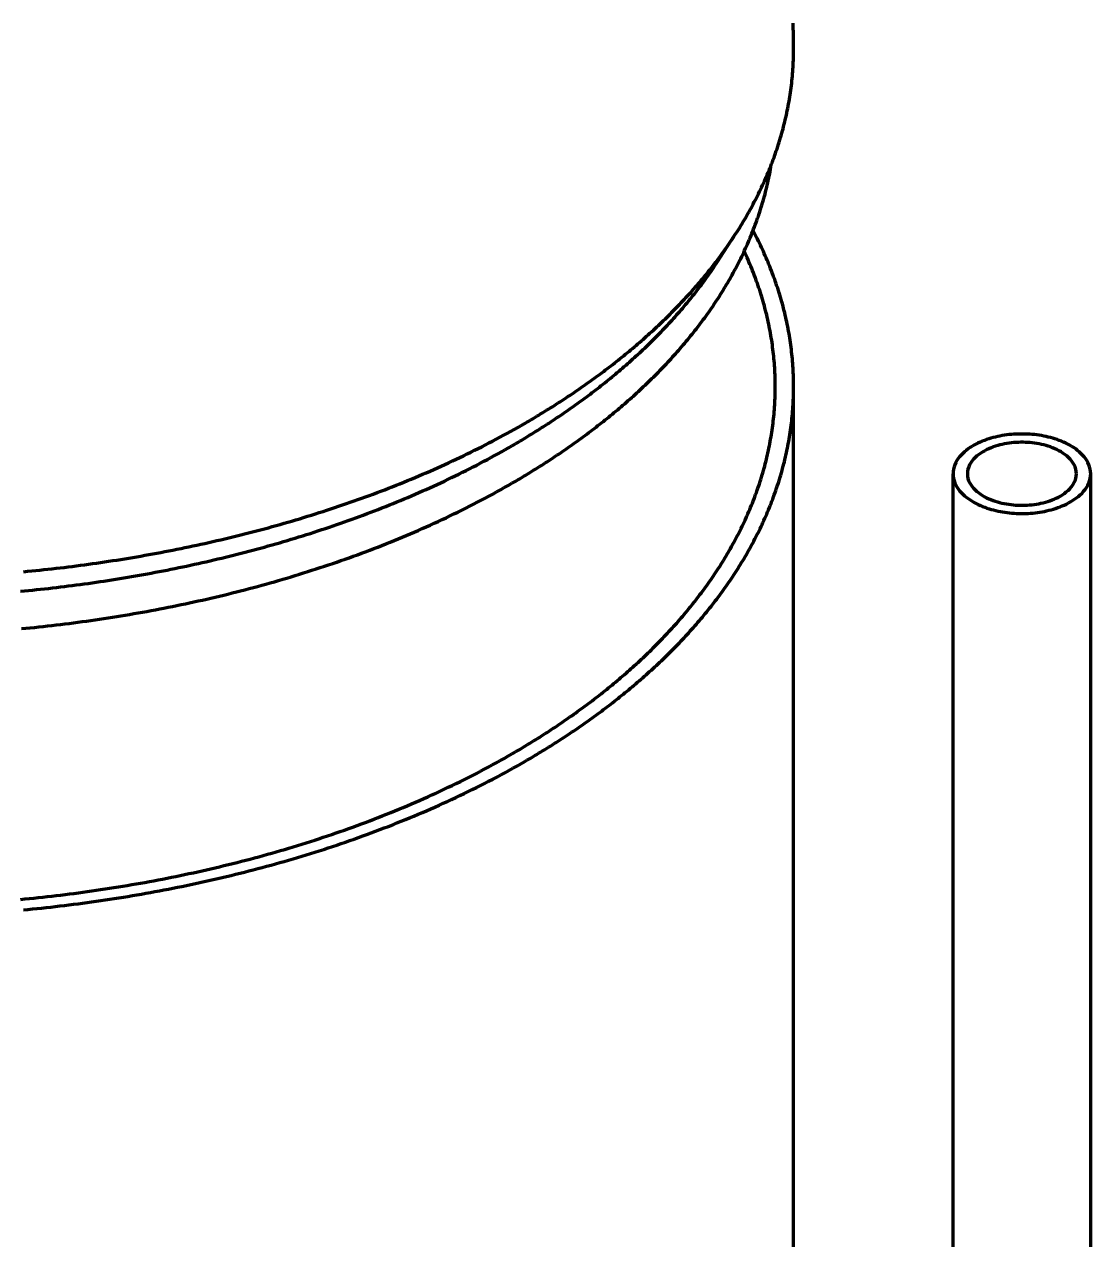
# Model space of a CAD drawing. Header units: millimetres. Extents: x 0 to 841, y 0 to 594.
# Drawn here: x 288.97 to 326.15, y 340.08 to 382.44 of the extents above; entities that cross this region are included whole.
import ezdxf

# ---------------------------------------------------------------- set-up
doc = ezdxf.new("R2010")
doc.units = ezdxf.units.MM
doc.layers.add('01-VISIBLE', color=7, linetype='CONTINUOUS', lineweight=70)

msp = doc.modelspace()

# ---------------------------------------------------------------- linework, layer by layer
at = {"layer": '01-VISIBLE'}
for p, q in [((313.123, 374.147), (313.721, 375.061)), ((315.788, 265.299), (315.788, 369.81)), ((321.345, 229.688), (321.345, 366.773)), ((326.145, 229.688), (326.145, 366.773))]:
    msp.add_line(p, q, dxfattribs=at)
for points in [[(315.788, 381.593), (315.788, 381.691), (315.787, 381.788), (315.786, 381.886), (315.784, 381.983), (315.782, 382.08), (315.779, 382.178), (315.776, 382.275), (315.772, 382.373), (315.768, 382.47)], [(313.721, 375.061), (313.766, 375.129), (313.809, 375.197), (313.853, 375.265), (313.896, 375.334), (313.938, 375.402), (313.98, 375.471), (314.022, 375.54), (314.064, 375.61), (314.105, 375.679), (314.145, 375.749), (314.185, 375.819), (314.225, 375.89), (314.265, 375.96), (314.304, 376.031), (314.342, 376.102), (314.38, 376.173), (314.418, 376.245), (314.455, 376.316), (314.492, 376.388), (314.529, 376.461), (314.564, 376.533), (314.6, 376.605), (314.635, 376.678), (314.67, 376.751), (314.704, 376.824), (314.738, 376.898), (314.771, 376.972), (314.804, 377.045), (314.836, 377.12), (314.868, 377.194), (314.899, 377.268), (314.93, 377.343), (314.96, 377.418), (314.99, 377.493), (315.02, 377.568), (315.048, 377.644), (315.077, 377.719), (315.105, 377.795), (315.132, 377.871), (315.159, 377.947), (315.185, 378.024), (315.211, 378.1), (315.236, 378.177), (315.261, 378.254), (315.285, 378.331), (315.309, 378.408), (315.332, 378.486), (315.355, 378.563), (315.377, 378.641), (315.399, 378.719), (315.42, 378.797), (315.44, 378.875), (315.46, 378.954), (315.479, 379.032), (315.498, 379.111), (315.516, 379.189), (315.534, 379.268), (315.551, 379.347), (315.567, 379.426), (315.583, 379.506), (315.599, 379.585), (315.613, 379.664), (315.628, 379.744), (315.641, 379.824), (315.654, 379.903), (315.666, 379.983), (315.678, 380.063), (315.69, 380.143), (315.7, 380.223), (315.71, 380.303), (315.72, 380.384), (315.728, 380.464), (315.737, 380.544), (315.744, 380.625), (315.751, 380.705), (315.758, 380.786), (315.763, 380.867), (315.769, 380.947), (315.773, 381.028), (315.777, 381.109), (315.781, 381.189), (315.783, 381.27), (315.785, 381.351), (315.787, 381.432), (315.788, 381.512), (315.788, 381.593)], [(305.963, 366.439), (306.033, 366.479), (306.102, 366.52), (306.172, 366.561), (306.241, 366.601), (306.31, 366.642), (306.379, 366.684), (306.448, 366.725), (306.517, 366.767), (306.585, 366.809), (306.654, 366.851), (306.722, 366.893), (306.791, 366.935), (306.859, 366.978), (306.927, 367.021), (306.995, 367.064), (307.063, 367.107), (307.13, 367.15), (307.198, 367.194), (307.265, 367.238), (307.333, 367.282), (307.4, 367.326), (307.467, 367.37), (307.534, 367.415), (307.6, 367.46), (307.667, 367.505), (307.733, 367.55), (307.8, 367.596), (307.866, 367.641), (307.932, 367.687), (307.998, 367.733), (308.064, 367.779), (308.129, 367.826), (308.195, 367.873), (308.26, 367.92), (308.325, 367.967), (308.39, 368.014), (308.455, 368.062), (308.52, 368.109), (308.584, 368.157), (308.649, 368.205), (308.713, 368.254), (308.777, 368.302), (308.841, 368.351), (308.905, 368.4), (308.968, 368.45), (309.032, 368.499), (309.095, 368.549), (309.158, 368.599), (309.221, 368.649), (309.283, 368.699), (309.346, 368.75), (309.408, 368.8), (309.47, 368.851), (309.532, 368.903), (309.594, 368.954), (309.656, 369.006), (309.717, 369.058), (309.778, 369.11), (309.839, 369.162), (309.9, 369.215), (309.961, 369.268), (310.021, 369.321), (310.082, 369.374), (310.142, 369.428), (310.201, 369.481), (310.261, 369.535), (310.32, 369.59), (310.38, 369.644), (310.438, 369.699), (310.497, 369.754), (310.556, 369.809), (310.614, 369.864), (310.672, 369.92), (310.73, 369.975), (310.788, 370.032), (310.845, 370.088), (310.902, 370.144), (310.959, 370.201), (311.016, 370.258), (311.072, 370.316), (311.128, 370.373), (311.184, 370.431), (311.24, 370.489), (311.296, 370.547), (311.351, 370.605), (311.406, 370.664), (311.46, 370.723), (311.515, 370.782), (311.569, 370.842), (311.623, 370.901), (311.677, 370.961), (311.73, 371.022), (311.783, 371.082), (311.836, 371.143), (311.888, 371.203), (311.94, 371.265), (311.992, 371.326), (312.044, 371.388), (312.095, 371.45), (312.146, 371.512), (312.197, 371.574), (312.248, 371.637), (312.298, 371.7), (312.348, 371.763), (312.397, 371.826), (312.446, 371.89), (312.495, 371.953), (312.544, 372.018), (312.592, 372.082), (312.64, 372.146), (312.687, 372.211), (312.735, 372.276), (312.782, 372.342), (312.828, 372.407), (312.874, 372.473), (312.92, 372.539), (312.966, 372.605), (313.011, 372.672), (313.056, 372.739), (313.1, 372.806), (313.144, 372.873), (313.188, 372.941), (313.231, 373.008), (313.274, 373.076), (313.317, 373.145), (313.359, 373.213), (313.4, 373.282), (313.442, 373.351), (313.483, 373.42), (313.523, 373.489), (313.564, 373.559), (313.603, 373.629), (313.643, 373.699), (313.682, 373.769), (313.72, 373.84), (313.758, 373.911), (313.796, 373.982), (313.833, 374.053), (313.87, 374.125), (313.906, 374.196), (313.942, 374.268), (313.977, 374.34), (314.012, 374.413), (314.047, 374.486), (314.081, 374.558), (314.115, 374.631), (314.148, 374.705), (314.18, 374.778), (314.213, 374.852), (314.244, 374.926), (314.275, 375), (314.306, 375.074), (314.336, 375.149), (314.366, 375.223), (314.395, 375.298), (314.424, 375.373), (314.452, 375.449), (314.48, 375.524), (314.507, 375.6), (314.534, 375.676), (314.56, 375.752), (314.586, 375.828), (314.611, 375.904), (314.635, 375.981), (314.659, 376.058), (314.683, 376.135), (314.706, 376.212), (314.728, 376.289), (314.75, 376.366), (314.771, 376.444), (314.792, 376.521), (314.812, 376.599), (314.832, 376.677), (314.851, 376.755), (314.87, 376.834), (314.888, 376.912), (314.905, 376.991), (314.922, 377.069), (314.938, 377.148), (314.953, 377.227), (314.968, 377.306), (314.983, 377.385), (314.997, 377.464), (315.01, 377.543)], [(306.416, 368.529), (306.485, 368.57), (306.555, 368.61), (306.624, 368.651), (306.693, 368.692), (306.762, 368.733), (306.831, 368.774), (306.9, 368.815), (306.969, 368.857), (307.038, 368.899), (307.106, 368.941), (307.175, 368.983), (307.243, 369.025), (307.311, 369.068), (307.379, 369.11), (307.447, 369.153), (307.515, 369.197), (307.583, 369.24), (307.651, 369.283), (307.718, 369.327), (307.785, 369.371), (307.853, 369.415), (307.92, 369.46), (307.987, 369.504), (308.053, 369.549), (308.12, 369.594), (308.187, 369.639), (308.253, 369.684), (308.319, 369.73), (308.385, 369.775), (308.451, 369.821), (308.517, 369.867), (308.583, 369.914), (308.648, 369.96), (308.714, 370.007), (308.779, 370.054), (308.844, 370.101), (308.909, 370.149), (308.974, 370.196), (309.039, 370.244), (309.103, 370.292), (309.167, 370.34), (309.232, 370.389), (309.296, 370.437), (309.359, 370.486), (309.423, 370.535), (309.487, 370.584), (309.55, 370.634), (309.613, 370.684), (309.676, 370.733), (309.739, 370.784), (309.802, 370.834), (309.864, 370.884), (309.927, 370.935), (309.989, 370.986), (310.051, 371.037), (310.113, 371.089), (310.174, 371.14), (310.236, 371.192), (310.297, 371.244), (310.358, 371.297), (310.419, 371.349), (310.479, 371.402), (310.54, 371.455), (310.6, 371.508), (310.66, 371.562), (310.72, 371.615), (310.78, 371.669), (310.839, 371.723), (310.898, 371.778), (310.957, 371.832), (311.016, 371.887), (311.075, 371.942), (311.133, 371.997), (311.192, 372.053), (311.249, 372.109), (311.307, 372.164), (311.365, 372.221), (311.422, 372.277), (311.479, 372.334), (311.536, 372.391), (311.592, 372.448), (311.649, 372.505), (311.705, 372.563), (311.761, 372.62), (311.816, 372.678), (311.872, 372.737), (311.927, 372.795), (311.982, 372.854), (312.036, 372.913), (312.091, 372.972), (312.145, 373.032), (312.199, 373.091), (312.252, 373.151), (312.306, 373.212), (312.359, 373.272), (312.411, 373.333), (312.464, 373.393), (312.516, 373.455), (312.568, 373.516), (312.62, 373.578), (312.671, 373.639), (312.722, 373.702), (312.773, 373.764), (312.823, 373.827), (312.873, 373.889), (312.923, 373.952), (312.973, 374.016), (313.022, 374.079), (313.071, 374.143), (313.12, 374.207), (313.168, 374.271), (313.216, 374.336), (313.264, 374.401), (313.311, 374.466), (313.358, 374.531), (313.405, 374.596), (313.451, 374.662), (313.497, 374.728), (313.542, 374.794), (313.588, 374.861), (313.633, 374.927), (313.677, 374.994), (313.721, 375.061)], [(315.788, 369.81), (315.788, 369.891), (315.787, 369.972), (315.785, 370.053), (315.783, 370.134), (315.781, 370.215), (315.777, 370.296), (315.773, 370.377), (315.769, 370.458), (315.763, 370.539), (315.758, 370.62), (315.751, 370.7), (315.744, 370.781), (315.736, 370.862), (315.728, 370.942), (315.719, 371.023), (315.71, 371.103), (315.7, 371.184), (315.689, 371.264), (315.678, 371.344), (315.666, 371.424), (315.653, 371.504), (315.64, 371.584), (315.627, 371.664), (315.612, 371.744), (315.598, 371.823), (315.582, 371.903), (315.566, 371.982), (315.55, 372.062), (315.533, 372.141), (315.515, 372.22), (315.497, 372.299), (315.478, 372.378), (315.458, 372.456), (315.438, 372.535), (315.418, 372.613), (315.397, 372.691), (315.375, 372.769), (315.353, 372.847), (315.33, 372.925), (315.307, 373.003), (315.283, 373.08), (315.259, 373.157), (315.234, 373.235), (315.208, 373.311), (315.182, 373.388), (315.156, 373.465), (315.129, 373.541), (315.101, 373.617), (315.073, 373.693), (315.045, 373.769), (315.016, 373.845), (314.986, 373.92), (314.956, 373.995), (314.926, 374.07), (314.895, 374.145), (314.863, 374.22), (314.831, 374.294), (314.799, 374.369), (314.766, 374.443), (314.733, 374.516), (314.699, 374.59), (314.664, 374.663), (314.63, 374.737), (314.594, 374.81), (314.559, 374.882), (314.523, 374.955), (314.486, 375.027), (314.449, 375.099), (314.412, 375.171), (314.374, 375.243)], [(315.148, 369.81), (315.148, 369.892), (315.147, 369.973), (315.145, 370.054), (315.143, 370.135), (315.14, 370.217), (315.137, 370.298), (315.133, 370.379), (315.128, 370.46), (315.123, 370.541), (315.117, 370.622), (315.11, 370.703), (315.103, 370.784), (315.095, 370.865), (315.086, 370.946), (315.077, 371.027), (315.068, 371.108), (315.057, 371.188), (315.046, 371.269), (315.035, 371.349), (315.023, 371.43), (315.01, 371.51), (314.996, 371.59), (314.982, 371.67), (314.968, 371.75), (314.952, 371.83), (314.937, 371.91), (314.92, 371.989), (314.903, 372.069), (314.886, 372.148), (314.868, 372.227), (314.849, 372.306), (314.829, 372.385), (314.809, 372.464), (314.789, 372.543), (314.768, 372.621), (314.746, 372.7), (314.724, 372.778), (314.701, 372.856), (314.678, 372.934), (314.654, 373.012), (314.63, 373.089), (314.605, 373.167), (314.579, 373.244), (314.553, 373.321), (314.527, 373.398), (314.499, 373.474), (314.472, 373.551), (314.444, 373.627), (314.415, 373.703), (314.386, 373.779), (314.356, 373.854), (314.326, 373.93), (314.295, 374.005), (314.264, 374.08), (314.232, 374.155), (314.2, 374.23), (314.167, 374.304), (314.134, 374.378), (314.1, 374.452), (314.066, 374.526)], [(305.963, 367.745), (306.032, 367.786), (306.102, 367.826), (306.171, 367.866), (306.24, 367.907), (306.309, 367.948), (306.377, 367.989), (306.446, 368.03), (306.514, 368.072), (306.583, 368.114), (306.651, 368.155), (306.719, 368.197), (306.787, 368.24), (306.855, 368.282), (306.923, 368.325), (306.991, 368.368), (307.058, 368.411), (307.126, 368.454), (307.193, 368.497), (307.26, 368.541), (307.327, 368.585), (307.394, 368.629), (307.461, 368.673), (307.527, 368.717), (307.594, 368.762), (307.66, 368.807), (307.727, 368.852), (307.793, 368.897), (307.859, 368.943), (307.924, 368.988), (307.99, 369.034), (308.056, 369.08), (308.121, 369.126), (308.186, 369.173), (308.251, 369.22), (308.316, 369.266), (308.381, 369.314), (308.446, 369.361), (308.51, 369.408), (308.574, 369.456), (308.638, 369.504), (308.702, 369.552), (308.766, 369.601), (308.83, 369.649), (308.893, 369.698), (308.957, 369.747), (309.02, 369.796), (309.083, 369.846), (309.146, 369.895), (309.208, 369.945), (309.271, 369.995), (309.333, 370.046), (309.395, 370.096), (309.457, 370.147), (309.519, 370.198), (309.581, 370.249), (309.642, 370.301), (309.703, 370.352), (309.764, 370.404), (309.825, 370.456), (309.886, 370.509), (309.946, 370.561), (310.006, 370.614), (310.066, 370.667), (310.126, 370.72), (310.186, 370.774), (310.245, 370.827), (310.304, 370.881), (310.363, 370.935), (310.422, 370.99), (310.481, 371.045), (310.539, 371.099), (310.597, 371.154), (310.655, 371.21), (310.713, 371.265), (310.77, 371.321), (310.828, 371.377), (310.885, 371.433), (310.941, 371.49), (310.998, 371.547), (311.054, 371.604), (311.11, 371.661), (311.166, 371.718), (311.222, 371.776), (311.277, 371.834), (311.332, 371.892), (311.387, 371.95), (311.441, 372.009), (311.496, 372.068), (311.55, 372.127), (311.604, 372.186), (311.657, 372.246), (311.71, 372.306), (311.763, 372.366), (311.816, 372.426), (311.868, 372.487), (311.92, 372.547), (311.972, 372.609), (312.024, 372.67), (312.075, 372.731), (312.126, 372.793), (312.177, 372.855), (312.227, 372.917), (312.277, 372.98), (312.327, 373.043), (312.376, 373.106), (312.425, 373.169), (312.474, 373.232), (312.523, 373.296), (312.571, 373.36), (312.619, 373.424), (312.666, 373.489), (312.714, 373.554), (312.76, 373.618), (312.807, 373.684), (312.853, 373.749), (312.899, 373.815), (312.944, 373.881), (312.99, 373.947), (313.034, 374.013), (313.079, 374.08), (313.123, 374.147)], [(305.963, 357.008), (306.032, 357.048), (306.102, 357.088), (306.171, 357.129), (306.24, 357.169), (306.309, 357.21), (306.377, 357.251), (306.446, 357.293), (306.515, 357.334), (306.583, 357.376), (306.651, 357.418), (306.719, 357.46), (306.787, 357.502), (306.855, 357.544), (306.923, 357.587), (306.991, 357.63), (307.058, 357.673), (307.126, 357.716), (307.193, 357.76), (307.26, 357.803), (307.327, 357.847), (307.394, 357.891), (307.461, 357.935), (307.528, 357.98), (307.594, 358.024), (307.661, 358.069), (307.727, 358.114), (307.793, 358.159), (307.859, 358.205), (307.925, 358.251), (307.99, 358.296), (308.056, 358.342), (308.121, 358.389), (308.187, 358.435), (308.252, 358.482), (308.317, 358.529), (308.381, 358.576), (308.446, 358.623), (308.51, 358.671), (308.575, 358.719), (308.639, 358.767), (308.703, 358.815), (308.767, 358.863), (308.83, 358.912), (308.894, 358.961), (308.957, 359.01), (309.021, 359.059), (309.084, 359.108), (309.146, 359.158), (309.209, 359.208), (309.272, 359.258), (309.334, 359.308), (309.396, 359.359), (309.458, 359.41), (309.52, 359.461), (309.581, 359.512), (309.643, 359.563), (309.704, 359.615), (309.765, 359.667), (309.826, 359.719), (309.886, 359.771), (309.947, 359.824), (310.007, 359.877), (310.067, 359.93), (310.127, 359.983), (310.187, 360.036), (310.246, 360.09), (310.305, 360.144), (310.364, 360.198), (310.423, 360.253), (310.482, 360.307), (310.54, 360.362), (310.598, 360.417), (310.656, 360.473), (310.714, 360.528), (310.771, 360.584), (310.828, 360.64), (310.885, 360.696), (310.942, 360.753), (310.999, 360.81), (311.055, 360.867), (311.111, 360.924), (311.167, 360.981), (311.223, 361.039), (311.278, 361.097), (311.333, 361.155), (311.388, 361.213), (311.442, 361.272), (311.497, 361.331), (311.551, 361.39), (311.604, 361.449), (311.658, 361.509), (311.711, 361.569), (311.764, 361.629), (311.817, 361.689), (311.869, 361.75), (311.921, 361.811), (311.973, 361.872), (312.025, 361.933), (312.076, 361.995), (312.127, 362.056), (312.178, 362.118), (312.228, 362.181), (312.278, 362.243), (312.328, 362.306), (312.377, 362.369), (312.426, 362.432), (312.475, 362.496), (312.524, 362.56), (312.572, 362.624), (312.62, 362.688), (312.667, 362.752), (312.715, 362.817), (312.761, 362.882), (312.808, 362.947), (312.854, 363.013), (312.9, 363.078), (312.945, 363.144), (312.991, 363.21), (313.035, 363.277), (313.08, 363.344), (313.124, 363.41), (313.167, 363.478), (313.211, 363.545), (313.254, 363.613), (313.296, 363.68), (313.338, 363.749), (313.38, 363.817), (313.422, 363.885), (313.463, 363.954), (313.503, 364.023), (313.543, 364.093), (313.583, 364.162), (313.623, 364.232), (313.662, 364.302), (313.7, 364.372), (313.738, 364.442), (313.776, 364.513), (313.813, 364.584), (313.85, 364.655), (313.887, 364.726), (313.923, 364.798), (313.958, 364.87), (313.993, 364.942), (314.028, 365.014), (314.062, 365.087), (314.096, 365.159), (314.129, 365.232), (314.162, 365.305), (314.194, 365.378), (314.226, 365.452), (314.257, 365.526), (314.288, 365.6), (314.319, 365.674), (314.349, 365.748), (314.378, 365.822), (314.407, 365.897), (314.435, 365.972), (314.463, 366.047), (314.491, 366.122), (314.518, 366.198), (314.544, 366.273), (314.57, 366.349), (314.595, 366.425), (314.62, 366.501), (314.644, 366.578), (314.668, 366.654), (314.691, 366.731), (314.714, 366.808), (314.736, 366.885), (314.758, 366.962), (314.779, 367.039), (314.799, 367.117), (314.819, 367.194), (314.839, 367.272), (314.857, 367.35), (314.876, 367.428), (314.893, 367.506), (314.91, 367.584), (314.927, 367.663), (314.943, 367.741), (314.958, 367.82), (314.973, 367.898), (314.987, 367.977), (315.001, 368.056), (315.014, 368.135), (315.026, 368.214), (315.038, 368.294), (315.049, 368.373), (315.06, 368.452), (315.07, 368.532), (315.079, 368.611), (315.088, 368.691), (315.096, 368.771), (315.104, 368.85), (315.111, 368.93), (315.118, 369.01), (315.123, 369.09), (315.129, 369.17), (315.133, 369.25), (315.137, 369.33), (315.141, 369.41), (315.143, 369.49), (315.145, 369.57), (315.147, 369.65), (315.148, 369.73), (315.148, 369.81)], [(306.416, 356.746), (306.485, 356.786), (306.554, 356.827), (306.623, 356.867), (306.693, 356.908), (306.761, 356.949), (306.83, 356.99), (306.899, 357.031), (306.968, 357.073), (307.036, 357.115), (307.105, 357.157), (307.173, 357.199), (307.241, 357.241), (307.309, 357.283), (307.377, 357.326), (307.445, 357.369), (307.512, 357.412), (307.58, 357.455), (307.647, 357.498), (307.715, 357.542), (307.782, 357.586), (307.849, 357.63), (307.916, 357.674), (307.982, 357.718), (308.049, 357.763), (308.116, 357.808), (308.182, 357.853), (308.248, 357.898), (308.314, 357.943), (308.38, 357.989), (308.446, 358.035), (308.512, 358.081), (308.577, 358.127), (308.643, 358.173), (308.708, 358.22), (308.773, 358.267), (308.838, 358.314), (308.903, 358.361), (308.967, 358.408), (309.032, 358.456), (309.096, 358.504), (309.16, 358.552), (309.224, 358.6), (309.288, 358.649), (309.352, 358.697), (309.416, 358.746), (309.479, 358.795), (309.542, 358.845), (309.605, 358.894), (309.668, 358.944), (309.731, 358.994), (309.793, 359.044), (309.856, 359.094), (309.918, 359.145), (309.98, 359.196), (310.042, 359.247), (310.103, 359.298), (310.165, 359.35), (310.226, 359.401), (310.287, 359.453), (310.348, 359.505), (310.409, 359.558), (310.469, 359.61), (310.53, 359.663), (310.59, 359.716), (310.65, 359.769), (310.71, 359.823), (310.769, 359.877), (310.829, 359.931), (310.888, 359.985), (310.947, 360.039), (311.005, 360.094), (311.064, 360.149), (311.122, 360.204), (311.18, 360.259), (311.238, 360.314), (311.296, 360.37), (311.353, 360.426), (311.41, 360.482), (311.467, 360.539), (311.524, 360.595), (311.58, 360.652), (311.637, 360.71), (311.693, 360.767), (311.748, 360.825), (311.804, 360.882), (311.859, 360.94), (311.914, 360.999), (311.969, 361.057), (312.024, 361.116), (312.078, 361.175), (312.132, 361.234), (312.186, 361.294), (312.239, 361.354), (312.292, 361.414), (312.345, 361.474), (312.398, 361.534), (312.45, 361.595), (312.503, 361.656), (312.554, 361.717), (312.606, 361.778), (312.657, 361.84), (312.708, 361.902), (312.759, 361.964), (312.809, 362.026), (312.86, 362.089), (312.909, 362.152), (312.959, 362.215), (313.008, 362.278), (313.057, 362.342), (313.106, 362.405), (313.154, 362.469), (313.202, 362.534), (313.249, 362.598), (313.297, 362.663), (313.344, 362.728), (313.39, 362.793), (313.437, 362.859), (313.483, 362.924), (313.528, 362.99), (313.573, 363.056), (313.618, 363.123), (313.663, 363.189), (313.707, 363.256), (313.751, 363.323), (313.794, 363.391), (313.838, 363.458), (313.88, 363.526), (313.923, 363.594), (313.965, 363.663), (314.006, 363.731), (314.048, 363.8), (314.088, 363.869), (314.129, 363.938), (314.169, 364.008), (314.209, 364.077), (314.248, 364.147), (314.287, 364.217), (314.325, 364.288), (314.363, 364.358), (314.401, 364.429), (314.438, 364.5), (314.475, 364.571), (314.511, 364.643), (314.547, 364.715), (314.582, 364.786), (314.618, 364.859), (314.652, 364.931), (314.686, 365.004), (314.72, 365.076), (314.753, 365.149), (314.786, 365.222), (314.818, 365.296), (314.85, 365.369), (314.881, 365.443), (314.912, 365.517), (314.943, 365.591), (314.973, 365.666), (315.002, 365.74), (315.031, 365.815), (315.06, 365.89), (315.088, 365.965), (315.115, 366.041), (315.142, 366.116), (315.168, 366.192), (315.194, 366.268), (315.22, 366.344), (315.245, 366.42), (315.269, 366.496), (315.293, 366.573), (315.316, 366.649), (315.339, 366.726), (315.362, 366.803), (315.383, 366.881), (315.405, 366.958), (315.425, 367.035), (315.445, 367.113), (315.465, 367.191), (315.484, 367.269), (315.502, 367.347), (315.52, 367.425), (315.538, 367.503), (315.555, 367.581), (315.571, 367.66), (315.586, 367.739), (315.602, 367.817), (315.616, 367.896), (315.63, 367.975), (315.643, 368.054), (315.656, 368.133), (315.668, 368.213), (315.68, 368.292), (315.691, 368.371), (315.701, 368.451), (315.711, 368.53), (315.721, 368.61), (315.729, 368.69), (315.737, 368.77), (315.745, 368.849), (315.752, 368.929), (315.758, 369.009), (315.764, 369.089), (315.769, 369.169), (315.773, 369.249), (315.777, 369.329), (315.781, 369.409), (315.783, 369.49), (315.786, 369.57), (315.787, 369.65), (315.788, 369.73), (315.788, 369.81)], [(288.941, 363.359), (289.083, 363.373), (289.225, 363.387), (289.366, 363.401), (289.508, 363.416), (289.649, 363.431), (289.791, 363.446), (289.932, 363.462), (290.074, 363.478), (290.215, 363.494), (290.356, 363.511), (290.497, 363.529), (290.639, 363.546), (290.78, 363.564), (290.921, 363.583), (291.062, 363.602), (291.203, 363.621), (291.344, 363.64), (291.485, 363.66), (291.626, 363.681), (291.767, 363.701), (291.907, 363.723), (292.048, 363.744), (292.189, 363.766), (292.329, 363.788), (292.47, 363.811), (292.61, 363.834), (292.751, 363.857), (292.891, 363.881), (293.031, 363.905), (293.171, 363.93), (293.311, 363.955), (293.451, 363.981), (293.591, 364.006), (293.731, 364.033), (293.871, 364.059), (294.011, 364.086), (294.15, 364.113), (294.29, 364.141), (294.43, 364.169), (294.569, 364.198), (294.708, 364.227), (294.848, 364.256), (294.987, 364.286), (295.126, 364.316), (295.265, 364.347), (295.404, 364.378), (295.543, 364.41), (295.681, 364.441), (295.82, 364.474), (295.958, 364.506), (296.097, 364.539), (296.235, 364.573), (296.373, 364.607), (296.511, 364.641), (296.649, 364.676), (296.787, 364.711), (296.925, 364.747), (297.063, 364.783), (297.2, 364.819), (297.338, 364.856), (297.475, 364.893), (297.612, 364.931), (297.75, 364.969), (297.887, 365.008), (298.023, 365.047), (298.16, 365.086), (298.297, 365.126), (298.433, 365.166), (298.57, 365.207), (298.706, 365.248), (298.842, 365.29), (298.978, 365.332), (299.114, 365.375), (299.249, 365.418), (299.385, 365.461), (299.52, 365.505), (299.656, 365.549), (299.791, 365.594), (299.926, 365.639), (300.06, 365.685), (300.195, 365.731), (300.329, 365.778), (300.464, 365.825), (300.598, 365.872), (300.732, 365.92), (300.866, 365.969), (300.999, 366.018), (301.133, 366.067), (301.266, 366.117), (301.399, 366.168), (301.532, 366.218), (301.665, 366.27), (301.797, 366.322), (301.93, 366.374), (302.062, 366.427), (302.194, 366.48), (302.326, 366.534), (302.457, 366.588), (302.589, 366.643), (302.72, 366.698), (302.851, 366.754), (302.981, 366.81), (303.112, 366.867), (303.242, 366.924), (303.372, 366.982), (303.502, 367.04), (303.632, 367.099), (303.761, 367.158), (303.89, 367.218), (304.019, 367.279), (304.148, 367.34), (304.276, 367.401), (304.404, 367.463), (304.532, 367.526), (304.66, 367.589), (304.787, 367.652), (304.914, 367.716), (305.041, 367.781), (305.167, 367.846), (305.293, 367.912), (305.419, 367.978), (305.545, 368.045), (305.67, 368.113), (305.795, 368.181), (305.92, 368.249), (306.044, 368.318), (306.168, 368.388), (306.292, 368.458), (306.416, 368.529)], [(326.145, 366.773), (326.141, 366.853), (326.129, 366.933), (326.109, 367.011), (326.083, 367.087), (326.049, 367.161), (326.01, 367.231), (325.966, 367.299), (325.917, 367.363), (325.864, 367.424), (325.807, 367.482), (325.748, 367.536), (325.686, 367.588), (325.622, 367.637), (325.555, 367.683), (325.487, 367.726), (325.418, 367.767), (325.346, 367.805), (325.274, 367.841), (325.201, 367.875), (325.126, 367.906), (325.051, 367.935), (324.975, 367.963), (324.899, 367.988), (324.821, 368.011), (324.744, 368.033), (324.665, 368.053), (324.587, 368.07), (324.508, 368.087), (324.428, 368.101), (324.349, 368.114), (324.269, 368.125), (324.188, 368.135), (324.108, 368.142), (324.028, 368.149), (323.947, 368.153), (323.866, 368.157), (323.786, 368.158), (323.705, 368.158), (323.624, 368.157), (323.544, 368.153), (323.463, 368.149), (323.383, 368.142), (323.302, 368.135), (323.222, 368.125), (323.142, 368.114), (323.062, 368.101), (322.983, 368.087), (322.904, 368.07), (322.825, 368.053), (322.747, 368.033), (322.669, 368.011), (322.592, 367.988), (322.515, 367.963), (322.439, 367.935), (322.364, 367.906), (322.29, 367.875), (322.216, 367.841), (322.144, 367.805), (322.073, 367.767), (322.003, 367.726), (321.935, 367.683), (321.869, 367.637), (321.805, 367.588), (321.743, 367.536), (321.683, 367.482), (321.627, 367.424), (321.574, 367.363), (321.525, 367.299), (321.481, 367.231), (321.441, 367.161), (321.408, 367.087), (321.381, 367.011), (321.361, 366.933), (321.349, 366.853), (321.345, 366.773)], [(288.838, 362.679), (288.977, 362.692), (289.116, 362.706), (289.255, 362.72), (289.393, 362.734), (289.532, 362.749), (289.671, 362.764), (289.809, 362.779), (289.948, 362.795), (290.086, 362.811), (290.225, 362.828), (290.363, 362.845), (290.502, 362.862), (290.64, 362.88), (290.778, 362.898), (290.917, 362.916), (291.055, 362.935), (291.193, 362.954), (291.331, 362.974), (291.469, 362.994), (291.607, 363.014), (291.745, 363.035), (291.883, 363.056), (292.021, 363.077), (292.158, 363.099), (292.296, 363.121), (292.434, 363.144), (292.571, 363.167), (292.709, 363.19), (292.846, 363.214), (292.984, 363.238), (293.121, 363.263), (293.258, 363.288), (293.395, 363.313), (293.532, 363.339), (293.669, 363.365), (293.806, 363.391), (293.943, 363.418), (294.08, 363.445), (294.217, 363.473), (294.353, 363.501), (294.49, 363.529), (294.626, 363.558), (294.763, 363.587), (294.899, 363.617), (295.035, 363.647), (295.171, 363.677), (295.307, 363.708), (295.443, 363.739), (295.579, 363.771), (295.715, 363.803), (295.851, 363.835), (295.986, 363.868), (296.122, 363.901), (296.257, 363.935), (296.392, 363.969), (296.527, 364.004), (296.662, 364.038), (296.797, 364.074), (296.932, 364.109), (297.067, 364.146), (297.201, 364.182), (297.336, 364.219), (297.47, 364.257), (297.605, 364.294), (297.739, 364.333), (297.873, 364.371), (298.007, 364.41), (298.14, 364.45), (298.274, 364.49), (298.408, 364.53), (298.541, 364.571), (298.674, 364.612), (298.807, 364.654), (298.94, 364.696), (299.073, 364.739), (299.206, 364.782), (299.338, 364.825), (299.471, 364.869), (299.603, 364.913), (299.735, 364.958), (299.867, 365.003), (299.999, 365.049), (300.13, 365.095), (300.262, 365.142), (300.393, 365.189), (300.524, 365.236), (300.655, 365.284), (300.786, 365.333), (300.917, 365.382), (301.047, 365.431), (301.177, 365.481), (301.307, 365.531), (301.437, 365.582), (301.567, 365.633), (301.696, 365.685), (301.826, 365.737), (301.955, 365.79), (302.084, 365.843), (302.213, 365.897), (302.341, 365.951), (302.469, 366.006), (302.598, 366.061), (302.725, 366.116), (302.853, 366.172), (302.981, 366.229), (303.108, 366.286), (303.235, 366.344), (303.362, 366.402), (303.488, 366.461), (303.614, 366.52), (303.74, 366.58), (303.866, 366.64), (303.992, 366.701), (304.117, 366.762), (304.242, 366.824), (304.367, 366.886), (304.491, 366.949), (304.616, 367.012), (304.74, 367.076), (304.863, 367.141), (304.987, 367.206), (305.11, 367.271), (305.233, 367.337), (305.355, 367.404), (305.477, 367.471), (305.599, 367.539), (305.721, 367.607), (305.842, 367.676), (305.963, 367.745)], [(325.645, 366.773), (325.64, 366.854), (325.625, 366.933), (325.6, 367.011), (325.567, 367.085), (325.526, 367.155), (325.479, 367.221), (325.427, 367.283), (325.37, 367.341), (325.309, 367.396), (325.246, 367.446), (325.179, 367.493), (325.11, 367.536), (325.04, 367.576), (324.967, 367.613), (324.894, 367.647), (324.819, 367.678), (324.743, 367.706), (324.666, 367.732), (324.588, 367.756), (324.509, 367.777), (324.43, 367.796), (324.351, 367.813), (324.271, 367.827), (324.191, 367.839), (324.11, 367.849), (324.029, 367.857), (323.948, 367.863), (323.867, 367.867), (323.786, 367.869), (323.705, 367.869), (323.624, 367.867), (323.542, 367.863), (323.461, 367.857), (323.381, 367.849), (323.3, 367.839), (323.22, 367.827), (323.14, 367.813), (323.06, 367.796), (322.981, 367.777), (322.903, 367.756), (322.825, 367.732), (322.748, 367.706), (322.672, 367.678), (322.597, 367.647), (322.523, 367.613), (322.451, 367.576), (322.38, 367.536), (322.312, 367.493), (322.245, 367.446), (322.181, 367.396), (322.121, 367.341), (322.064, 367.283), (322.011, 367.221), (321.965, 367.155), (321.924, 367.085), (321.891, 367.011), (321.866, 366.933), (321.851, 366.854), (321.845, 366.773)], [(288.866, 361.375), (289.018, 361.39), (289.169, 361.405), (289.321, 361.42), (289.472, 361.436), (289.624, 361.452), (289.775, 361.469), (289.926, 361.486), (290.077, 361.504), (290.228, 361.522), (290.38, 361.54), (290.531, 361.559), (290.682, 361.579), (290.833, 361.599), (290.983, 361.619), (291.134, 361.64), (291.285, 361.661), (291.436, 361.683), (291.586, 361.705), (291.737, 361.727), (291.887, 361.75), (292.038, 361.774), (292.188, 361.798), (292.338, 361.822), (292.489, 361.847), (292.639, 361.872), (292.789, 361.898), (292.939, 361.924), (293.089, 361.951), (293.238, 361.978), (293.388, 362.005), (293.538, 362.033), (293.687, 362.062), (293.837, 362.091), (293.986, 362.12), (294.135, 362.15), (294.285, 362.18), (294.434, 362.211), (294.583, 362.242), (294.732, 362.274), (294.88, 362.306), (295.029, 362.339), (295.178, 362.372), (295.326, 362.406), (295.474, 362.44), (295.623, 362.475), (295.771, 362.51), (295.919, 362.545), (296.067, 362.582), (296.215, 362.618), (296.362, 362.655), (296.51, 362.693), (296.657, 362.731), (296.804, 362.769), (296.952, 362.808), (297.099, 362.848), (297.245, 362.888), (297.392, 362.928), (297.539, 362.969), (297.685, 363.011), (297.832, 363.053), (297.978, 363.095), (298.124, 363.139), (298.27, 363.182), (298.415, 363.226), (298.561, 363.271), (298.706, 363.316), (298.852, 363.361), (298.997, 363.408), (299.142, 363.454), (299.286, 363.502), (299.431, 363.549), (299.575, 363.598), (299.719, 363.646), (299.863, 363.696), (300.007, 363.746), (300.151, 363.796), (300.294, 363.847), (300.438, 363.898), (300.581, 363.951), (300.724, 364.003), (300.866, 364.056), (301.009, 364.11), (301.151, 364.164), (301.293, 364.219), (301.435, 364.275), (301.576, 364.33), (301.718, 364.387), (301.859, 364.444), (302, 364.502), (302.14, 364.56), (302.281, 364.619), (302.421, 364.678), (302.561, 364.738), (302.7, 364.799), (302.84, 364.86), (302.979, 364.922), (303.118, 364.984), (303.256, 365.047), (303.395, 365.111), (303.533, 365.175), (303.67, 365.24), (303.808, 365.305), (303.945, 365.371), (304.082, 365.438), (304.218, 365.505), (304.355, 365.573), (304.491, 365.642), (304.626, 365.711), (304.761, 365.781), (304.896, 365.851), (305.031, 365.923), (305.165, 365.994), (305.299, 366.067), (305.433, 366.14), (305.566, 366.214), (305.699, 366.288), (305.831, 366.363), (305.963, 366.439)], [(321.345, 366.773), (321.349, 366.692), (321.362, 366.611), (321.382, 366.533), (321.409, 366.456), (321.443, 366.382), (321.482, 366.312), (321.527, 366.244), (321.576, 366.18), (321.63, 366.118), (321.687, 366.06), (321.747, 366.006), (321.809, 365.954), (321.874, 365.905), (321.941, 365.859), (322.01, 365.816), (322.08, 365.775), (322.152, 365.737), (322.224, 365.701), (322.298, 365.667), (322.373, 365.636), (322.449, 365.607), (322.525, 365.579), (322.603, 365.554), (322.68, 365.531), (322.759, 365.51), (322.838, 365.49), (322.917, 365.472), (322.996, 365.456), (323.076, 365.442), (323.157, 365.429), (323.237, 365.419), (323.318, 365.409), (323.399, 365.402), (323.479, 365.396), (323.561, 365.391), (323.642, 365.388), (323.723, 365.387), (323.804, 365.388), (323.885, 365.389), (323.966, 365.393), (324.047, 365.398), (324.128, 365.405), (324.209, 365.413), (324.29, 365.423), (324.37, 365.435), (324.45, 365.448), (324.53, 365.463), (324.609, 365.48), (324.688, 365.499), (324.767, 365.519), (324.845, 365.541), (324.923, 365.565), (325, 365.591), (325.076, 365.62), (325.151, 365.65), (325.226, 365.682), (325.299, 365.717), (325.371, 365.754), (325.442, 365.793)], [(321.845, 366.773), (321.85, 366.692), (321.866, 366.613), (321.89, 366.536), (321.923, 366.463), (321.963, 366.393), (322.01, 366.327), (322.061, 366.265), (322.118, 366.207), (322.178, 366.153), (322.241, 366.103), (322.307, 366.056), (322.375, 366.013), (322.445, 365.973), (322.517, 365.936), (322.59, 365.902), (322.664, 365.871), (322.74, 365.842), (322.816, 365.816), (322.893, 365.792), (322.971, 365.771), (323.049, 365.752), (323.128, 365.735), (323.208, 365.721), (323.287, 365.708), (323.367, 365.698), (323.448, 365.689), (323.528, 365.683), (323.609, 365.679), (323.689, 365.676), (323.77, 365.676), (323.851, 365.677), (323.931, 365.681), (324.012, 365.687), (324.092, 365.694), (324.172, 365.704), (324.252, 365.716), (324.332, 365.729), (324.411, 365.745), (324.489, 365.763), (324.567, 365.784), (324.645, 365.807), (324.722, 365.832), (324.797, 365.859), (324.872, 365.89), (324.946, 365.922), (325.018, 365.958), (325.089, 365.997)], [(325.089, 365.997), (325.16, 366.04), (325.229, 366.087), (325.295, 366.138), (325.358, 366.193), (325.417, 366.251), (325.471, 366.314), (325.52, 366.382), (325.563, 366.453), (325.598, 366.529), (325.624, 366.608), (325.64, 366.69), (325.645, 366.773)], [(325.442, 365.793), (325.514, 365.836), (325.585, 365.883), (325.653, 365.932), (325.719, 365.984), (325.782, 366.04), (325.842, 366.099), (325.899, 366.161), (325.951, 366.227), (325.999, 366.296), (326.041, 366.369), (326.077, 366.445), (326.106, 366.524), (326.128, 366.606), (326.141, 366.689), (326.145, 366.773)], [(288.833, 351.94), (288.989, 351.955), (289.144, 351.971), (289.3, 351.986), (289.456, 352.003), (289.611, 352.019), (289.767, 352.037), (289.922, 352.054), (290.078, 352.072), (290.233, 352.091), (290.388, 352.11), (290.544, 352.13), (290.699, 352.15), (290.854, 352.17), (291.009, 352.191), (291.164, 352.212), (291.319, 352.234), (291.474, 352.257), (291.629, 352.28), (291.784, 352.303), (291.938, 352.327), (292.093, 352.351), (292.247, 352.376), (292.402, 352.401), (292.556, 352.427), (292.711, 352.453), (292.865, 352.479), (293.019, 352.507), (293.173, 352.534), (293.327, 352.562), (293.481, 352.591), (293.635, 352.62), (293.788, 352.65), (293.942, 352.68), (294.095, 352.71), (294.249, 352.741), (294.402, 352.773), (294.555, 352.805), (294.708, 352.838), (294.861, 352.871), (295.014, 352.904), (295.167, 352.938), (295.319, 352.973), (295.472, 353.008), (295.624, 353.044), (295.777, 353.08), (295.929, 353.116), (296.081, 353.153), (296.233, 353.191), (296.385, 353.229), (296.536, 353.268), (296.688, 353.307), (296.839, 353.347), (296.99, 353.387), (297.141, 353.428), (297.292, 353.469), (297.443, 353.511), (297.594, 353.553), (297.744, 353.596), (297.895, 353.64), (298.045, 353.684), (298.195, 353.728), (298.345, 353.773), (298.494, 353.819), (298.644, 353.865), (298.793, 353.912), (298.943, 353.959), (299.092, 354.007), (299.24, 354.055), (299.389, 354.104), (299.538, 354.153), (299.686, 354.203), (299.834, 354.254), (299.982, 354.305), (300.13, 354.357), (300.277, 354.409), (300.424, 354.462), (300.571, 354.516), (300.718, 354.57), (300.865, 354.624), (301.011, 354.68), (301.158, 354.735), (301.304, 354.792), (301.449, 354.849), (301.595, 354.906), (301.74, 354.965), (301.885, 355.023), (302.03, 355.083), (302.174, 355.143), (302.319, 355.204), (302.463, 355.265), (302.607, 355.327), (302.75, 355.389), (302.893, 355.452), (303.036, 355.516), (303.179, 355.58), (303.321, 355.646), (303.463, 355.711), (303.605, 355.778), (303.746, 355.845), (303.887, 355.912), (304.028, 355.98), (304.169, 356.049), (304.309, 356.119), (304.449, 356.189), (304.588, 356.26), (304.727, 356.332), (304.866, 356.404), (305.005, 356.477), (305.143, 356.551), (305.28, 356.625), (305.418, 356.7), (305.555, 356.776), (305.691, 356.852), (305.827, 356.93), (305.963, 357.008)], [(288.936, 351.576), (289.095, 351.591), (289.254, 351.606), (289.412, 351.623), (289.571, 351.639), (289.73, 351.656), (289.889, 351.674), (290.047, 351.692), (290.206, 351.71), (290.365, 351.729), (290.523, 351.749), (290.682, 351.769), (290.84, 351.789), (290.998, 351.81), (291.157, 351.831), (291.315, 351.853), (291.473, 351.876), (291.631, 351.898), (291.789, 351.922), (291.947, 351.946), (292.105, 351.97), (292.262, 351.995), (292.42, 352.02), (292.578, 352.046), (292.735, 352.072), (292.893, 352.099), (293.05, 352.126), (293.207, 352.154), (293.365, 352.182), (293.522, 352.21), (293.679, 352.24), (293.836, 352.269), (293.992, 352.3), (294.149, 352.33), (294.306, 352.361), (294.462, 352.393), (294.619, 352.425), (294.775, 352.458), (294.931, 352.491), (295.087, 352.525), (295.243, 352.559), (295.399, 352.594), (295.555, 352.629), (295.71, 352.665), (295.866, 352.701), (296.021, 352.738), (296.177, 352.776), (296.332, 352.814), (296.487, 352.852), (296.642, 352.891), (296.796, 352.93), (296.951, 352.97), (297.105, 353.011), (297.26, 353.052), (297.414, 353.094), (297.568, 353.136), (297.722, 353.178), (297.876, 353.222), (298.029, 353.265), (298.183, 353.31), (298.336, 353.355), (298.489, 353.4), (298.642, 353.446), (298.795, 353.492), (298.947, 353.54), (299.1, 353.587), (299.252, 353.635), (299.404, 353.684), (299.556, 353.734), (299.708, 353.783), (299.859, 353.834), (300.01, 353.885), (300.161, 353.937), (300.312, 353.989), (300.463, 354.042), (300.614, 354.095), (300.764, 354.149), (300.914, 354.204), (301.064, 354.259), (301.213, 354.314), (301.363, 354.371), (301.512, 354.428), (301.661, 354.485), (301.81, 354.543), (301.958, 354.602), (302.107, 354.662), (302.254, 354.722), (302.402, 354.782), (302.55, 354.844), (302.697, 354.905), (302.844, 354.968), (302.991, 355.031), (303.137, 355.095), (303.283, 355.159), (303.429, 355.224), (303.574, 355.29), (303.72, 355.356), (303.865, 355.423), (304.009, 355.491), (304.154, 355.559), (304.298, 355.629), (304.441, 355.698), (304.585, 355.769), (304.728, 355.84), (304.87, 355.911), (305.013, 355.984), (305.155, 356.057), (305.296, 356.131), (305.438, 356.205), (305.579, 356.28), (305.719, 356.356), (305.859, 356.433), (305.999, 356.51), (306.138, 356.588), (306.277, 356.667), (306.416, 356.746)]]:
    msp.add_lwpolyline(points, dxfattribs=at)

doc.saveas('drawing.dxf')
